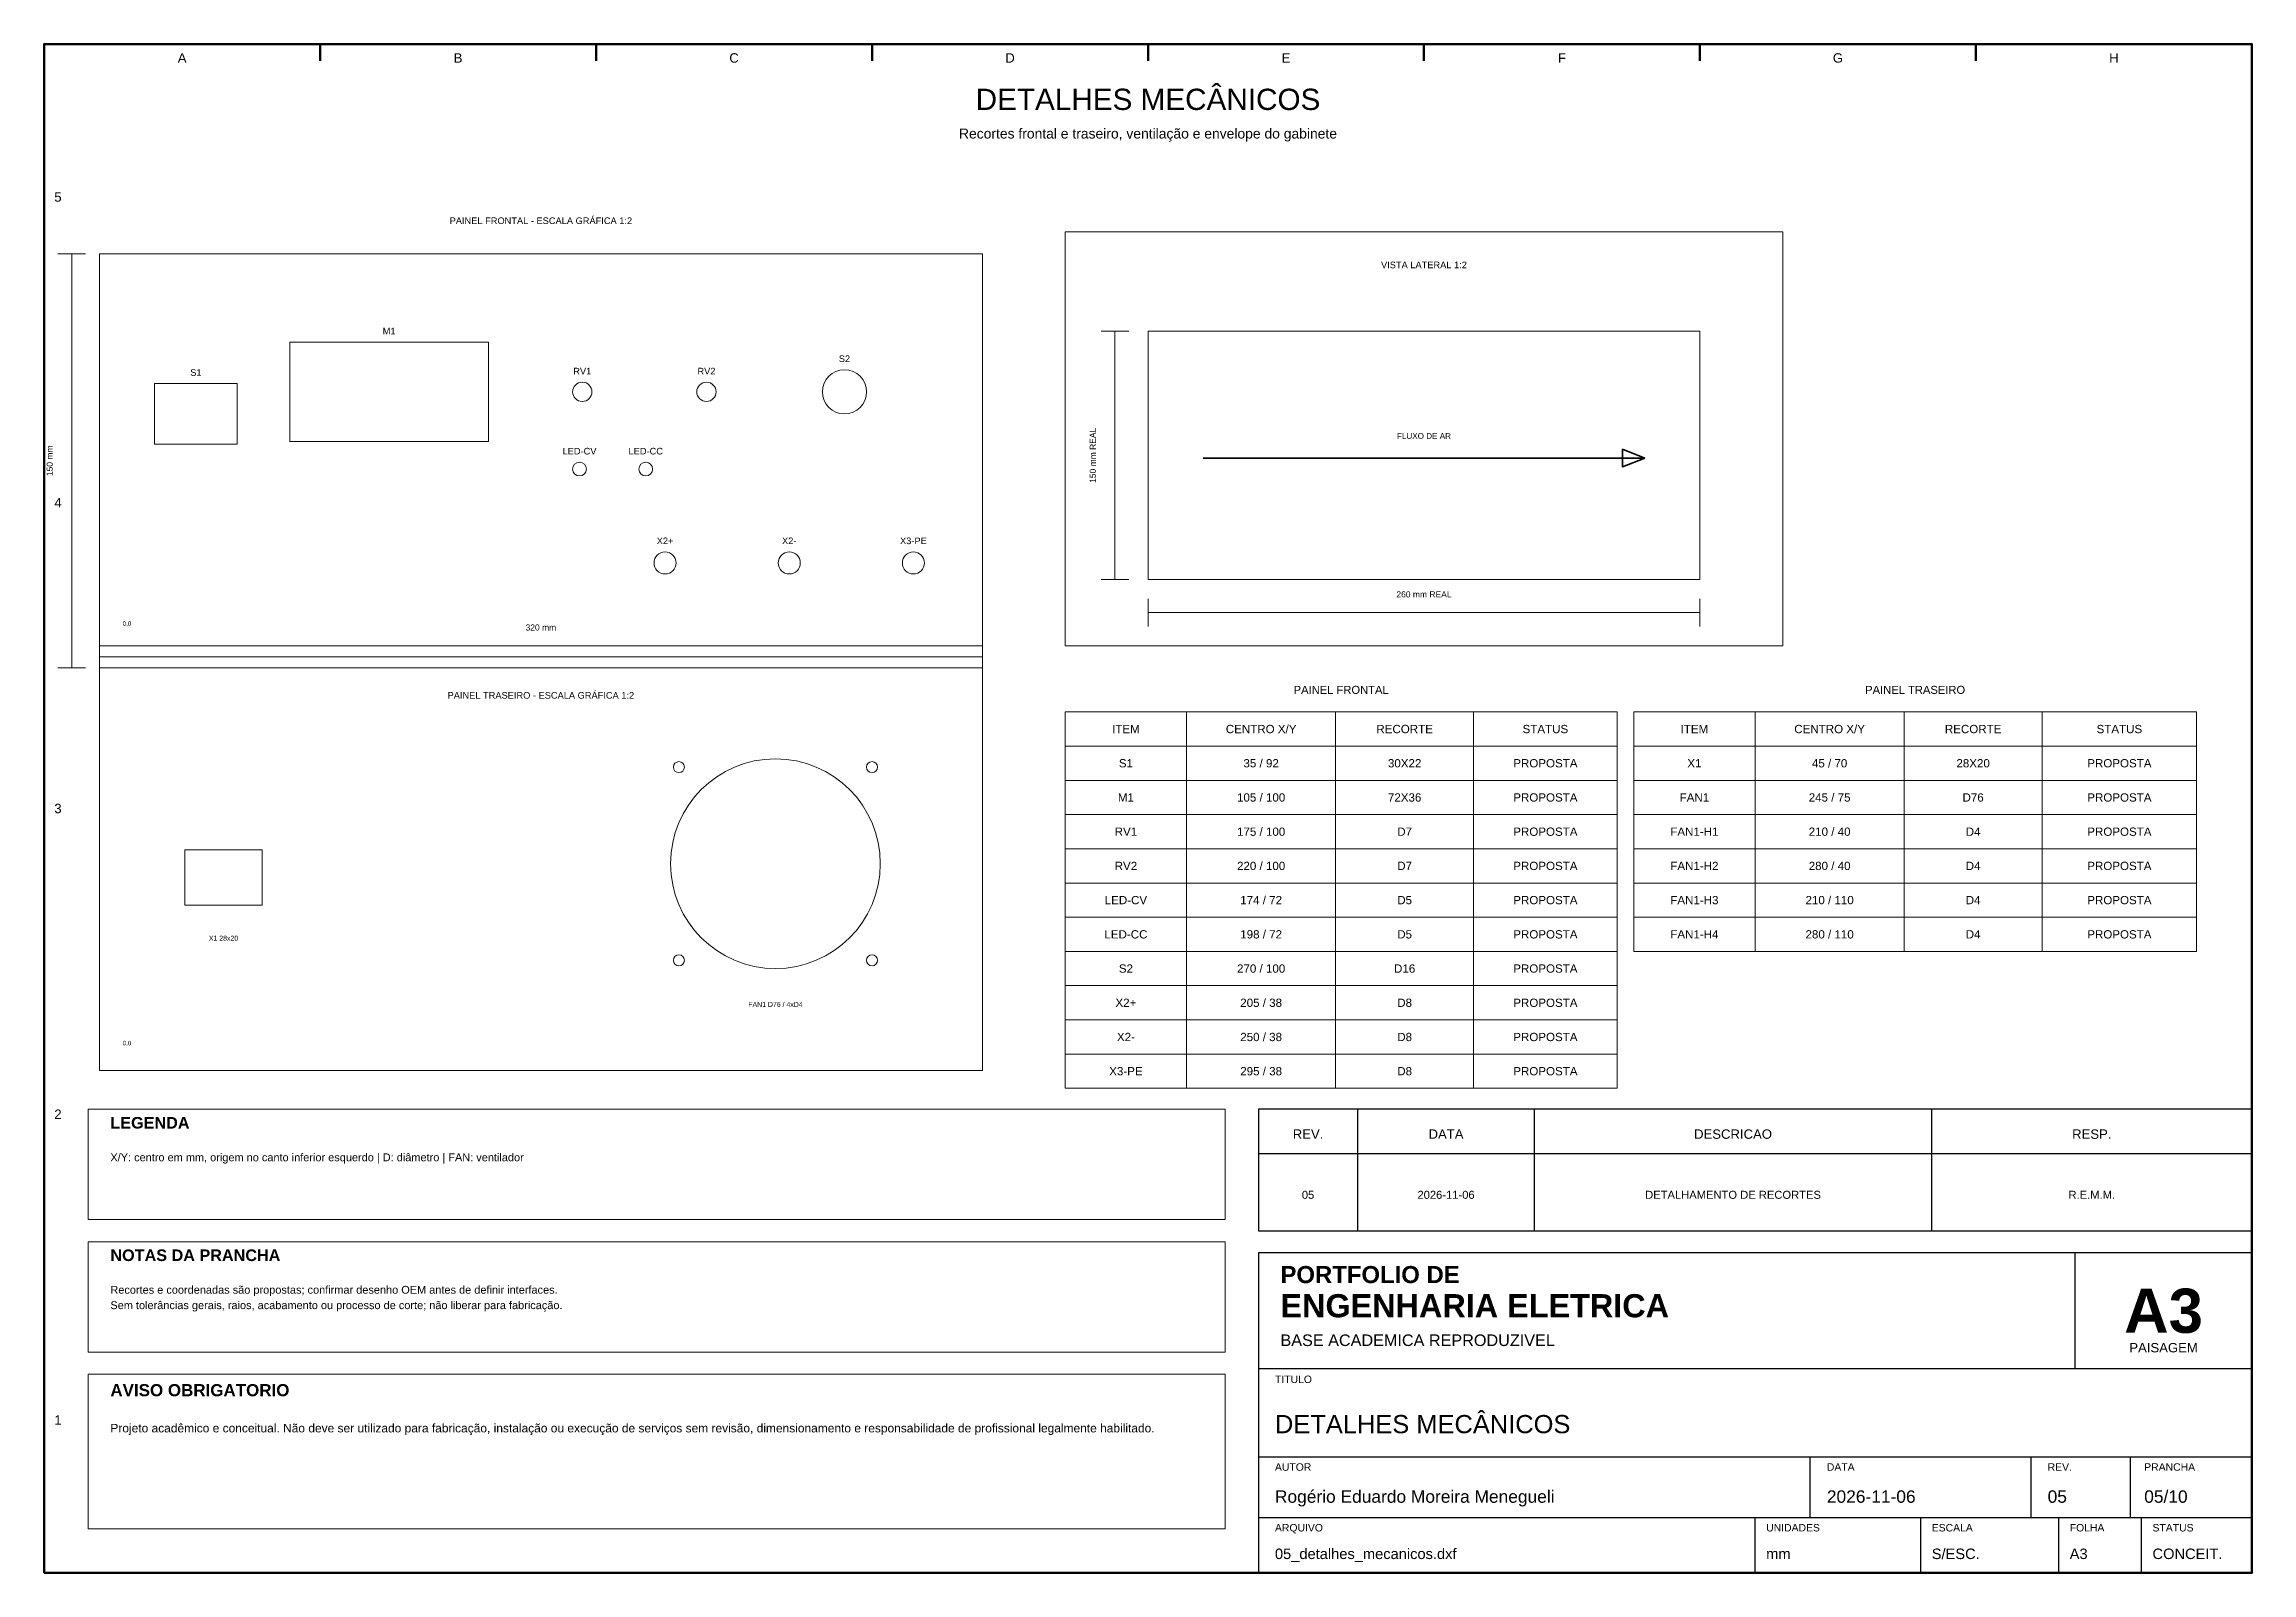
# Model space of a CAD drawing. Header units: millimetres. Extents: x 10 to 410, y 10 to 287.
import ezdxf
from ezdxf.enums import TextEntityAlignment as Align

# ---------------------------------------------------------------- set-up
doc = ezdxf.new("R2010")
doc.units = ezdxf.units.MM
for name, color, linetype, lineweight in [('00_MOLDURA', 7, 'CONTINUOUS', 50), ('01_CARIMBO', 7, 'CONTINUOUS', 25), ('02_TEXTO', 7, 'CONTINUOUS', 18), ('03_COTAS', 152, 'CONTINUOUS', 18), ('10_ELETROCALHAS', 251, 'CONTINUOUS', 35), ('11_ARQUITETURA', 253, 'CONTINUOUS', 18), ('12_LEGENDA', 7, 'CONTINUOUS', 18), ('13_NOTAS', 7, 'CONTINUOUS', 18)]:
    doc.layers.add(name, color=color, linetype=linetype, lineweight=lineweight)
doc.styles.add('PORTFOLIO_TEXTO', font='arial.ttf')
doc.styles.add('PORTFOLIO_TITULO', font='arialbd.ttf', dxfattribs={"width": 0.92})

# ---------------------------------------------------------------- blocks, each defined once
blk = doc.blocks.new('CARIMBO_A3')
at = {"layer": '01_CARIMBO'}
for p, q in [((148, 37), (148, 58)), ((0, 37), (180, 37)), ((0, 21), (180, 21)), ((100, 10), (100, 21)), ((140, 10), (140, 21)), ((158, 10), (158, 21)), ((0, 10), (180, 10)), ((90, 0), (90, 10)), ((120, 0), (120, 10)), ((145, 0), (145, 10)), ((160, 0), (160, 10))]:
    blk.add_line(p, q, dxfattribs=at)
blk.add_lwpolyline([(0, 0), (180, 0), (180, 58), (0, 58)], close=True, dxfattribs=at)
at = {"layer": '01_CARIMBO', "style": 'PORTFOLIO_TEXTO'}
for s, p in [('TITULO', (3, 34.4)), ('AUTOR', (3, 18.5)), ('DATA', (103, 18.5)), ('REV.', (143, 18.5)), ('PRANCHA', (160.5, 18.5)), ('ARQUIVO', (3, 7.5)), ('UNIDADES', (92, 7.5)), ('ESCALA', (122, 7.5)), ('FOLHA', (147, 7.5)), ('STATUS', (162, 7.5))]:
    blk.add_text(s, height=1.35, dxfattribs=at).set_placement(p)
at = {"layer": '02_TEXTO'}
for s, height, style, p in [('PORTFOLIO DE', 3.1, 'PORTFOLIO_TITULO', (4, 52.5)), ('ENGENHARIA ELETRICA', 4.2, 'PORTFOLIO_TITULO', (4, 46.3)), ('BASE ACADEMICA REPRODUZIVEL', 2.1, 'PORTFOLIO_TEXTO', (4, 41.1))]:
    blk.add_text(s, height=height, dxfattribs=dict(at, style=style)).set_placement(p)
for s, height, style, p in [('A3', 8, 'PORTFOLIO_TITULO', (164, 47.5)), ('PAISAGEM', 1.7, 'PORTFOLIO_TEXTO', (164, 40.8))]:
    blk.add_text(s, height=height, dxfattribs=dict(at, style=style)).set_placement(p, align=Align.MIDDLE_CENTER)
at = {"layer": '02_TEXTO', "style": 'PORTFOLIO_TEXTO'}
for tag, p, height in [('TITULO', (3, 25.3), 3.3), ('AUTOR', (3, 12.7), 2.25), ('DATA', (103, 12.7), 2.25), ('REVISAO', (143, 12.7), 2.25), ('PRANCHA', (160.5, 12.7), 2.25), ('ARQUIVO', (3, 2.5), 1.9), ('UNIDADES', (92, 2.5), 1.9), ('ESCALA', (122, 2.5), 1.9), ('FOLHA', (147, 2.5), 1.9), ('STATUS', (162, 2.5), 1.9)]:
    blk.add_attdef(tag, p, '', height=height, dxfattribs=at)

msp = doc.modelspace()

# ---------------------------------------------------------------- linework, layer by layer
at = {"layer": '00_MOLDURA'}
for p, q in [((60, 287), (60, 284)), ((110, 287), (110, 284)), ((160, 287), (160, 284)), ((210, 287), (210, 284)), ((260, 287), (260, 284)), ((310, 287), (310, 284)), ((360, 287), (360, 284))]:
    msp.add_line(p, q, dxfattribs=at)
msp.add_lwpolyline([(10, 10), (410, 10), (410, 287), (10, 287)], close=True, dxfattribs=at)
at = {"layer": '01_CARIMBO'}
for p, q in [((248, 72), (248, 94)), ((280, 72), (280, 94)), ((352, 72), (352, 94)), ((230, 86), (410, 86))]:
    msp.add_line(p, q, dxfattribs=at)
msp.add_lwpolyline([(230, 72), (410, 72), (410, 94), (230, 94)], close=True, dxfattribs=at)
at = {"layer": '03_COTAS'}
for p, q in [((12.5, 249), (17.5, 249)), ((15, 174), (15, 249)), ((201.5, 235), (206.5, 235)), ((204, 190), (204, 235)), ((201.5, 190), (206.5, 190)), ((210, 181.5), (210, 186.5)), ((210, 184), (310, 184)), ((310, 181.5), (310, 186.5)), ((20, 175.5), (20, 180.5)), ((180, 175.5), (180, 180.5)), ((20, 178), (180, 178)), ((12.5, 174), (17.5, 174))]:
    msp.add_line(p, q, dxfattribs=at)
for points in [[(54.5, 215), (90.5, 215), (90.5, 233), (54.5, 233)], [(30, 214.5), (45, 214.5), (45, 225.5), (30, 225.5)], [(35.5, 131), (49.5, 131), (49.5, 141), (35.5, 141)]]:
    msp.add_lwpolyline(points, close=True, dxfattribs=at)
for centre, radius in [((155, 224), 4), ((107.5, 224), 1.75), ((130, 224), 1.75), ((107, 210), 1.25), ((119, 210), 1.25), ((122.5, 193), 2), ((145, 193), 2), ((167.5, 193), 2), ((142.5, 138.5), 19), ((125, 156), 1), ((160, 156), 1), ((125, 121), 1), ((160, 121), 1)]:
    msp.add_circle(centre, radius, dxfattribs=at)
at = {"layer": '10_ELETROCALHAS'}
msp.add_line((220, 212), (300, 212), dxfattribs=at)
msp.add_lwpolyline([(300, 212), (296, 213.6), (296, 210.4)], close=True, dxfattribs=at)
at = {"layer": '11_ARQUITETURA'}
for p, q in [((210, 190), (210, 235)), ((210, 235), (310, 235)), ((310, 190), (310, 235)), ((210, 190), (310, 190))]:
    msp.add_line(p, q, dxfattribs=at)
for points in [[(195, 178), (325, 178), (325, 253), (195, 253)], [(20, 174), (180, 174), (180, 249), (20, 249)], [(20, 101), (180, 101), (180, 176), (20, 176)]]:
    msp.add_lwpolyline(points, close=True, dxfattribs=at)
at = {"layer": '12_LEGENDA'}
for p, q in [((217, 97.8), (217, 166)), ((244, 97.8), (244, 166)), ((269, 97.8), (269, 166)), ((320, 122.6), (320, 166)), ((347, 122.6), (347, 166)), ((372, 122.6), (372, 166)), ((195, 159.8), (295, 159.8)), ((298, 159.8), (400, 159.8)), ((195, 153.6), (295, 153.6)), ((298, 153.6), (400, 153.6)), ((195, 147.4), (295, 147.4)), ((298, 147.4), (400, 147.4)), ((195, 141.2), (295, 141.2)), ((298, 141.2), (400, 141.2)), ((195, 135), (295, 135)), ((298, 135), (400, 135)), ((195, 128.8), (295, 128.8)), ((298, 128.8), (400, 128.8)), ((195, 122.6), (295, 122.6)), ((195, 116.4), (295, 116.4)), ((195, 110.2), (295, 110.2)), ((195, 104), (295, 104))]:
    msp.add_line(p, q, dxfattribs=at)
for points in [[(195, 97.8), (295, 97.8), (295, 166), (195, 166)], [(298, 122.6), (400, 122.6), (400, 166), (298, 166)], [(18, 74), (224, 74), (224, 94), (18, 94)]]:
    msp.add_lwpolyline(points, close=True, dxfattribs=at)
at = {"layer": '13_NOTAS'}
for points in [[(18, 50), (224, 50), (224, 70), (18, 70)], [(18, 18), (224, 18), (224, 46), (18, 46)]]:
    msp.add_lwpolyline(points, close=True, dxfattribs=at)

# ---------------------------------------------------------------- block references
at = {"layer": '01_CARIMBO'}
msp.add_blockref('CARIMBO_A3', (230, 10), dxfattribs=at).add_auto_attribs({'TITULO': 'DETALHES MECÂNICOS', 'AUTOR': 'Rogério Eduardo Moreira Menegueli', 'DATA': '2026-11-06', 'REVISAO': '05', 'PRANCHA': '05/10', 'ARQUIVO': '05_detalhes_mecanicos.dxf', 'UNIDADES': 'mm', 'ESCALA': 'S/ESC.', 'FOLHA': 'A3', 'STATUS': 'CONCEIT.'})

# ---------------------------------------------------------------- texts
at = {"layer": '00_MOLDURA', "style": 'PORTFOLIO_TEXTO'}
for s, p in [('A', (35, 284.5)), ('B', (85, 284.5)), ('C', (135, 284.5)), ('D', (185, 284.5)), ('E', (235, 284.5)), ('F', (285, 284.5)), ('G', (335, 284.5)), ('H', (385, 284.5)), ('5', (12.5, 259.3)), ('4', (12.5, 203.9)), ('3', (12.5, 148.5)), ('2', (12.5, 93.1)), ('1', (12.5, 37.7))]:
    msp.add_text(s, height=1.7, dxfattribs=at).set_placement(p, align=Align.MIDDLE_CENTER)
at = {"layer": '01_CARIMBO', "style": 'PORTFOLIO_TEXTO'}
for s, p in [('REV.', (239, 89.5)), ('DATA', (264, 89.5)), ('DESCRICAO', (316, 89.5)), ('RESP.', (381, 89.5))]:
    msp.add_text(s, height=1.7, dxfattribs=at).set_placement(p, align=Align.MIDDLE_CENTER)
at = {"layer": '02_TEXTO', "style": 'PORTFOLIO_TEXTO'}
for s, height, p in [('DETALHES MECÂNICOS', 3.85, (210, 277)), ('Recortes frontal e traseiro, ventilação e envelope do gabinete', 1.8, (210, 270.8)), ('PAINEL FRONTAL - ESCALA GRÁFICA 1:2', 1.2, (100, 255)), ('VISTA LATERAL 1:2', 1.2, (260, 247)), ('M1', 1.2, (72.5, 235)), ('S1', 1.2, (37.5, 227.5)), ('RV1', 1.2, (107.5, 227.75)), ('RV2', 1.2, (130, 227.75)), ('S2', 1.2, (155, 230)), ('LED-CV', 1.2, (107, 213.25)), ('LED-CC', 1.2, (119, 213.25)), ('X2+', 1.2, (122.5, 197)), ('X2-', 1.2, (145, 197)), ('X3-PE', 1.2, (167.5, 197)), ('PAINEL TRASEIRO - ESCALA GRÁFICA 1:2', 1.2, (100, 169)), ('PAINEL FRONTAL', 1.45, (245, 170)), ('PAINEL TRASEIRO', 1.45, (349, 170)), ('S1', 1.5, (206, 156.7)), ('35 / 92', 1.5, (230.5, 156.7)), ('30X22', 1.5, (256.5, 156.7)), ('PROPOSTA', 1.5, (282, 156.7)), ('X1', 1.5, (309, 156.7)), ('45 / 70', 1.5, (333.5, 156.7)), ('28X20', 1.5, (359.5, 156.7)), ('PROPOSTA', 1.5, (386, 156.7)), ('M1', 1.5, (206, 150.5)), ('105 / 100', 1.5, (230.5, 150.5)), ('72X36', 1.5, (256.5, 150.5)), ('PROPOSTA', 1.5, (282, 150.5)), ('FAN1', 1.5, (309, 150.5)), ('245 / 75', 1.5, (333.5, 150.5)), ('D76', 1.5, (359.5, 150.5)), ('PROPOSTA', 1.5, (386, 150.5)), ('RV1', 1.5, (206, 144.3)), ('175 / 100', 1.5, (230.5, 144.3)), ('D7', 1.5, (256.5, 144.3)), ('PROPOSTA', 1.5, (282, 144.3)), ('FAN1-H1', 1.5, (309, 144.3)), ('210 / 40', 1.5, (333.5, 144.3)), ('D4', 1.5, (359.5, 144.3)), ('PROPOSTA', 1.5, (386, 144.3)), ('RV2', 1.5, (206, 138.1)), ('220 / 100', 1.5, (230.5, 138.1)), ('D7', 1.5, (256.5, 138.1)), ('PROPOSTA', 1.5, (282, 138.1)), ('FAN1-H2', 1.5, (309, 138.1)), ('280 / 40', 1.5, (333.5, 138.1)), ('D4', 1.5, (359.5, 138.1)), ('PROPOSTA', 1.5, (386, 138.1)), ('LED-CV', 1.5, (206, 131.9)), ('174 / 72', 1.5, (230.5, 131.9)), ('D5', 1.5, (256.5, 131.9)), ('PROPOSTA', 1.5, (282, 131.9)), ('FAN1-H3', 1.5, (309, 131.9)), ('210 / 110', 1.5, (333.5, 131.9)), ('D4', 1.5, (359.5, 131.9)), ('PROPOSTA', 1.5, (386, 131.9)), ('X1 28x20', 0.9, (42.5, 125)), ('LED-CC', 1.5, (206, 125.7)), ('198 / 72', 1.5, (230.5, 125.7)), ('D5', 1.5, (256.5, 125.7)), ('PROPOSTA', 1.5, (282, 125.7)), ('FAN1-H4', 1.5, (309, 125.7)), ('280 / 110', 1.5, (333.5, 125.7)), ('D4', 1.5, (359.5, 125.7)), ('PROPOSTA', 1.5, (386, 125.7)), ('S2', 1.5, (206, 119.5)), ('270 / 100', 1.5, (230.5, 119.5)), ('D16', 1.5, (256.5, 119.5)), ('PROPOSTA', 1.5, (282, 119.5)), ('FAN1 D76 / 4xD4', 0.9, (142.5, 113)), ('X2+', 1.5, (206, 113.3)), ('205 / 38', 1.5, (230.5, 113.3)), ('D8', 1.5, (256.5, 113.3)), ('PROPOSTA', 1.5, (282, 113.3)), ('X2-', 1.5, (206, 107.1)), ('250 / 38', 1.5, (230.5, 107.1)), ('D8', 1.5, (256.5, 107.1)), ('PROPOSTA', 1.5, (282, 107.1)), ('X3-PE', 1.5, (206, 100.9)), ('295 / 38', 1.5, (230.5, 100.9)), ('D8', 1.5, (256.5, 100.9)), ('PROPOSTA', 1.5, (282, 100.9)), ('05', 1.45, (239, 78.5)), ('2026-11-06', 1.45, (264, 78.5)), ('DETALHAMENTO DE RECORTES', 1.45, (316, 78.5)), ('R.E.M.M.', 1.45, (381, 78.5))]:
    msp.add_text(s, height=height, dxfattribs=at).set_placement(p, align=Align.MIDDLE_CENTER)
at = {"layer": '03_COTAS', "style": 'PORTFOLIO_TEXTO'}
for s, p in [('150 mm REAL', (200, 212.5)), ('150 mm', (11, 211.5))]:
    msp.add_text(s, height=1.1, rotation=90, dxfattribs=at).set_placement(p, align=Align.MIDDLE_CENTER)
for s, height, p in [('260 mm REAL', 1.1, (260, 187.3)), ('0,0', 0.8, (25, 182)), ('320 mm', 1.1, (100, 181.3)), ('0,0', 0.8, (25, 106))]:
    msp.add_text(s, height=height, dxfattribs=at).set_placement(p, align=Align.MIDDLE_CENTER)
at = {"layer": '10_ELETROCALHAS', "style": 'PORTFOLIO_TEXTO'}
msp.add_text('FLUXO DE AR', height=1.05, dxfattribs=at).set_placement((260, 216), align=Align.MIDDLE_CENTER)
at = {"layer": '12_LEGENDA', "style": 'PORTFOLIO_TEXTO'}
for s, p in [('ITEM', (206, 162.9)), ('CENTRO X/Y', (230.5, 162.9)), ('RECORTE', (256.5, 162.9)), ('STATUS', (282, 162.9)), ('ITEM', (309, 162.9)), ('CENTRO X/Y', (333.5, 162.9)), ('RECORTE', (359.5, 162.9)), ('STATUS', (386, 162.9))]:
    msp.add_text(s, height=1.5, dxfattribs=at).set_placement(p, align=Align.MIDDLE_CENTER)
at = {"layer": '12_LEGENDA', "style": 'PORTFOLIO_TITULO'}
msp.add_text('LEGENDA', height=2.1, dxfattribs=at).set_placement((22, 90.5))
at = {"layer": '12_LEGENDA', "insert": (22, 86), "char_height": 1.42, "width": 198, "attachment_point": 1, "line_spacing_factor": 1.18, "style": 'PORTFOLIO_TEXTO'}
msp.add_mtext('X/Y: centro em mm, origem no canto inferior esquerdo | D: diâmetro | FAN: ventilador', dxfattribs=at)
at = {"layer": '13_NOTAS', "style": 'PORTFOLIO_TITULO'}
for s, height, p in [('NOTAS DA PRANCHA', 2.1, (22, 66.5)), ('AVISO OBRIGATORIO', 2.2, (22, 42))]:
    msp.add_text(s, height=height, dxfattribs=at).set_placement(p)
at = {"layer": '13_NOTAS', "width": 198, "attachment_point": 1, "line_spacing_factor": 1.18, "style": 'PORTFOLIO_TEXTO'}
for s, insert, char_height in [('Recortes e coordenadas são propostas; confirmar desenho OEM antes de definir interfaces.\\PSem tolerâncias gerais, raios, acabamento ou processo de corte; não liberar para fabricação.', (22, 62), 1.42), ('Projeto acadêmico e conceitual. Não deve ser utilizado para fabricação, instalação ou execução de serviços sem revisão, dimensionamento e responsabilidade de profissional legalmente habilitado.', (22, 37), 1.55)]:
    msp.add_mtext(s, dxfattribs=dict(at, insert=insert, char_height=char_height))

doc.saveas('drawing.dxf')
